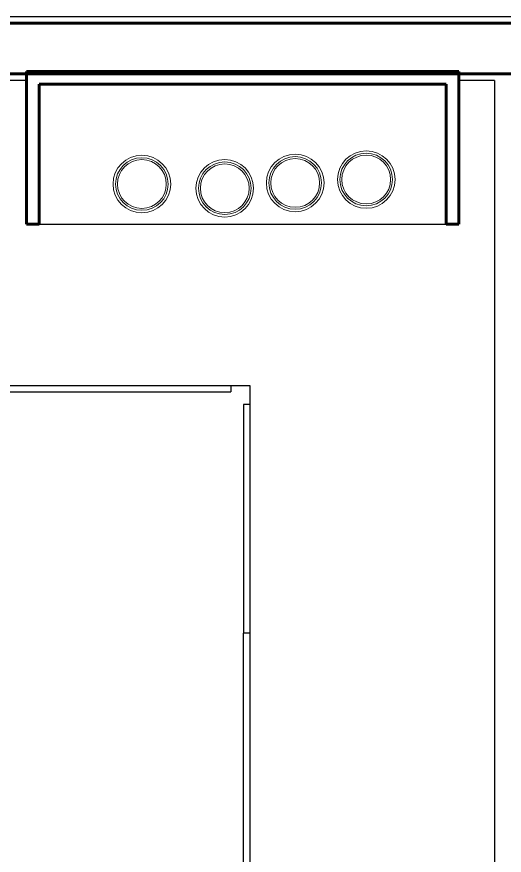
# Model space of a CAD drawing. Header units: metres. Extents: x 12.2 to 77.2, y 18.8 to 35.5.
# Drawn here: x 22.044 to 23.017, y 27.727 to 29.402 of the extents above; entities that cross this region are included whole.
import ezdxf

# ---------------------------------------------------------------- set-up
doc = ezdxf.new("R2010")
doc.units = ezdxf.units.M
doc.layers.add('0inne_gulv', color=7, linetype='Continuous', lineweight=13)
doc.layers.add('A-WALL', color=250, linetype='Continuous', lineweight=60)

msp = doc.modelspace()

# ---------------------------------------------------------------- linework, layer by layer
for p, q in [((23.556, 29.4018), (22.0249, 29.4018)), ((22.0631, 29.2748), (21.9868, 29.2748)), ((22.998, 29.2748), (22.9267, 29.2748)), ((22.998, 29.2748), (22.998, 26.8237)), ((22.0885, 28.9875), (22.6018, 28.9875)), ((22.6018, 28.9875), (22.9013, 28.9875)), ((22.0028, 28.6652), (22.471, 28.6652)), ((22.471, 28.6652), (22.471, 28.6525)), ((22.471, 28.6652), (22.5091, 28.6652)), ((22.5091, 28.6652), (22.5091, 28.6271)), ((22.0028, 28.6525), (22.2472, 28.6525)), ((22.2472, 28.6525), (22.471, 28.6525)), ((22.5091, 28.6271), (22.4964, 28.6271)), ((22.4964, 28.6271), (22.4964, 28.1699)), ((22.5091, 28.6271), (22.5091, 28.1699)), ((22.5091, 28.1699), (22.4964, 28.1699)), ((22.4964, 27.7127), (22.4964, 28.1699)), ((22.5091, 28.1699), (22.5091, 27.7127))]:
    msp.add_line(p, q)
at = {"layer": '0inne_gulv'}
for centre, radius in [((22.7416, 29.0766), 0.0575), ((22.2937, 29.0676), 0.0575), ((22.2937, 29.0676), 0.0525), ((22.4592, 29.0592), 0.0575), ((22.5998, 29.0698), 0.0575), ((22.5998, 29.0698), 0.0525), ((22.5998, 29.0698), 0.0487), ((22.7416, 29.0766), 0.0525), ((22.7416, 29.0766), 0.0487), ((22.2937, 29.0676), 0.0487), ((22.4592, 29.0592), 0.0525), ((22.4592, 29.0592), 0.0487)]:
    msp.add_circle(centre, radius, dxfattribs=at)
at = {"layer": 'A-WALL'}
for p, q in [((23.7744, 29.3891), (21.9868, 29.3891)), ((22.0631, 29.2875), (21.9868, 29.2875)), ((22.0631, 29.2923), (22.9267, 29.2923)), ((22.0631, 29.2923), (22.0631, 29.2875)), ((22.0631, 29.2875), (22.0631, 29.2748)), ((22.9267, 29.2875), (22.0631, 29.2875)), ((22.9267, 29.2923), (22.9267, 29.2875)), ((22.9267, 29.2875), (22.9267, 29.2748)), ((22.9267, 29.2875), (23.0361, 29.2875)), ((22.0631, 29.2748), (22.0631, 28.9875)), ((22.9267, 29.2748), (22.9267, 28.9875)), ((22.0885, 29.2669), (22.5434, 29.2669)), ((22.0885, 28.9875), (22.0885, 29.2669)), ((22.5434, 29.2669), (22.9013, 29.2669)), ((22.9013, 28.9875), (22.9013, 29.2669)), ((22.0885, 28.9875), (22.0631, 28.9875)), ((22.9267, 28.9875), (22.9013, 28.9875))]:
    msp.add_line(p, q, dxfattribs=at)

doc.saveas('drawing.dxf')
